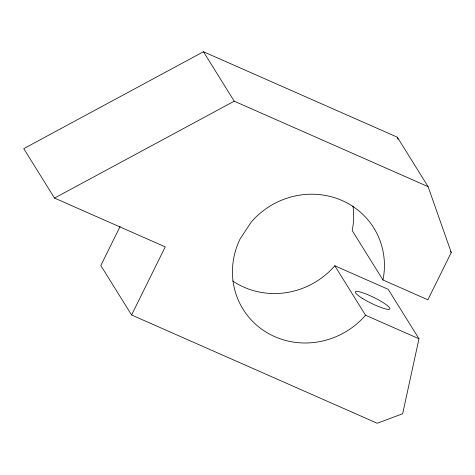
<?xml version="1.0" encoding="UTF-8"?>
<svg xmlns="http://www.w3.org/2000/svg" width="475" height="475" viewBox="0 0 475 475"><rect width="100%" height="100%" fill="white"/><g stroke="black" fill="none" stroke-linecap="round" stroke-linejoin="round"><path stroke-width="0.71" d="M232.703 280.962A76.98 73.37 -31.9 0 0 334.786 265.78L388.212 289.328L418.974 338.77L402.663 413.743L377.221 423.255L131.581 314.99L100.819 265.543L120.098 226.533M131.581 314.99L165.241 246.887L54.512 198.081L23.75 148.639L203.46 51.745L397.332 137.192L428.094 186.639L451.25 252.48L427.868 299.784L382.963 279.989L352.201 230.547A76.98 73.37 -31.9 0 0 352.973 205.96M54.512 198.081L234.223 101.193L428.094 186.639M382.963 279.989A76.98 73.37 -31.9 0 0 342.077 200.533A76.98 73.37 -31.9 0 0 251.328 221.973L240.297 238.569A76.98 73.37 -31.9 0 0 266.19 332.162A76.98 73.37 -31.9 0 0 365.548 315.222L418.974 338.77M450.472 251.227L451.25 252.48M203.46 51.745L234.223 101.193M334.786 265.78L365.548 315.222M397.332 137.192L398.062 139.276M362.752 298.585A19.243 3.177 26.3 0 0 389.874 308.934A19.243 3.177 26.3 0 0 365.239 293.681A19.243 3.177 26.3 0 0 362.752 298.585"/></g></svg>
